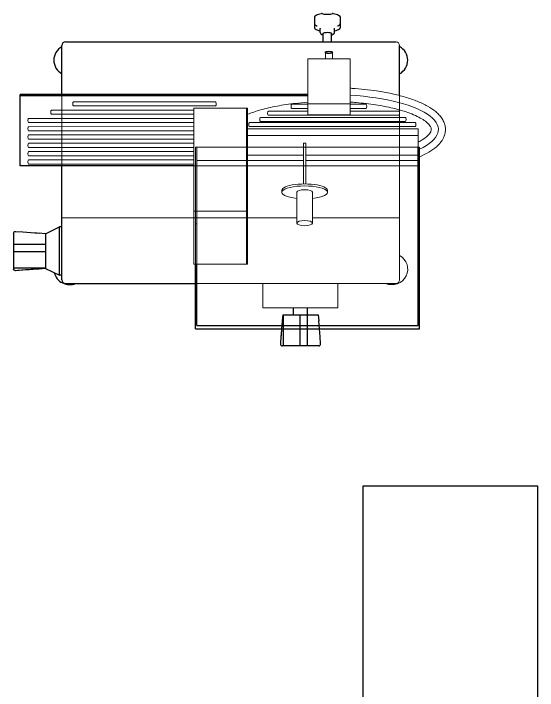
# Model space of a CAD drawing. Header units: millimetres. Extents: x 46649 to 61237, y -33954 to -18530.
# Drawn here: x 59197 to 59827, y -24555 to -23740 of the extents above; entities that cross this region are included whole.
import ezdxf

# ---------------------------------------------------------------- set-up
doc = ezdxf.new("R2010")
doc.units = ezdxf.units.MM
doc.layers.add('ed-1', color=6, linetype='Continuous', lineweight=5)
doc.layers.add('eo-3', color=2, linetype='Continuous', lineweight=25)

# ---------------------------------------------------------------- blocks, each defined once
blk = doc.blocks.new('Hobart Gravity feed slicer SL250-10')
at = {"layer": 'ed-1'}
for p, q in [((375.45, 345.5), (375.45, 353.24)), ((383.98, 345.5), (383.98, 353.24)), ((354.14, 278.02), (354.14, 345.5)), ((354.14, 345.5), (405.29, 345.5)), ((405.29, 278.02), (405.29, 345.5)), ((43.4, 300.83), (43.4, 302.49)), ((58.18, 216.86), (58.18, 302.36)), ((464.8, 79.31), (464.8, 302.55)), ((243.12, 293.88), (72.16, 293.85)), ((243.18, 288.88), (72.16, 288.85)), ((217.27, 286.28), (281.89, 286.28)), ((217.27, 98.35), (217.27, 286.28)), ((280.46, 98.35), (280.46, 286.28)), ((281.89, 98.35), (281.89, 286.28)), ((354.14, 290.86), (335.01, 290.85)), ((354.14, 285.86), (335.01, 285.85)), ((354.14, 291.35), (405.29, 291.35)), ((424.42, 290.88), (405.29, 290.88)), ((424.48, 285.89), (405.29, 285.88)), ((217.27, 283.88), (45.67, 283.85)), ((217.28, 278.88), (45.67, 278.85)), ((354.14, 282.56), (306.79, 282.56)), ((463.96, 277.59), (306.8, 277.56)), ((354.14, 278.02), (405.29, 278.02)), ((463.9, 282.59), (405.29, 282.57)), ((217.27, 273.88), (18.2, 273.85)), ((483.59, 268.95), (284.08, 268.92)), ((471.84, 275.08), (297.36, 275.05)), ((471.9, 270.08), (297.36, 270.05)), ((217.28, 268.88), (18.2, 268.85)), ((217.27, 263.88), (18.2, 263.85)), ((281.89, 261.24), (487.01, 261.24)), ((483.65, 263.96), (284.08, 263.92)), ((487.01, 239.11), (487.01, 261.24)), ((217.28, 258.88), (18.2, 258.85)), ((217.27, 253.88), (18.2, 253.85)), ((281.89, 253.41), (487.01, 253.41)), ((217.28, 248.88), (18.2, 248.85)), ((217.27, 243.88), (18.2, 243.85)), ((217.28, 238.88), (18.2, 238.85)), ((218.98, 239.11), (488.72, 239.11)), ((218.98, 97.99), (218.98, 239.11)), ((220.68, 97.99), (220.68, 239.11)), ((349.23, 194.89), (349.23, 243.72)), ((351.79, 194.89), (351.79, 243.72)), ((217.27, 233.88), (18.2, 233.85)), ((217.28, 228.88), (18.2, 228.85)), ((281.89, 229.71), (349.23, 229.71)), ((351.79, 229.71), (487.01, 229.71)), ((217.27, 223.88), (18.2, 223.85)), ((220.68, 223.04), (281.85, 223.04)), ((281.85, 223.04), (349.23, 223.04)), ((351.79, 223.04), (487.01, 223.04)), ((217.28, 218.88), (18.2, 218.85)), ((488.72, 216.75), (216.92, 216.75)), ((323.05, 187.19), (323.05, 184.83)), ((341.06, 147.73), (341.06, 184.83)), ((359.97, 147.73), (359.97, 184.83)), ((377.97, 187.19), (377.97, 184.83)), ((217.27, 162.05), (281.89, 162.05)), ((58.18, 154.3), (216.92, 154.3)), ((216.92, 154.3), (341.06, 154.3)), ((218.98, 146.79), (220.68, 146.79)), ((359.97, 154.3), (464.8, 154.3)), ((487.01, 146.79), (488.72, 146.79)), ((217.27, 98.35), (281.89, 98.35)), ((218.98, 85.96), (220.68, 85.96)), ((487.01, 85.96), (488.72, 85.96)), ((219.3, 75.14), (460.54, 75.14)), ((300.32, 45.58), (300.32, 75.14)), ((390.6, 45.58), (390.6, 75.14)), ((300.32, 45.58), (390.6, 45.58))]:
    blk.add_line(p, q, dxfattribs=at)
for centre, major_axis, ratio, start_param, end_param in [((460.54, 361.75), (-4.26, 0), 0.977564, 3.141593, 4.712389), ((381.12, 260.44), (130.41, 0), 0.322445, -0.600439, 1.384357), ((72.16, 291.35), (0, 2.5), 0.370201, -0.000004, 3.141588), ((335.01, 288.35), (0, 2.5), 0.370201, -0.000004, 3.141588), ((45.67, 281.35), (0, 2.5), 0.370201, -0.000004, 3.141588), ((306.8, 280.06), (0, 2.5), 0.370201, -0.000004, 3.141588), ((18.2, 271.35), (0, 2.5), 0.370201, -0.000004, 3.141588), ((284.08, 266.42), (0, 2.5), 0.370201, -0.000004, 3.141588), ((297.36, 272.55), (0, 2.5), 0.370201, -0.000004, 3.141588), ((18.2, 261.35), (0, 2.5), 0.370201, -0.000004, 3.141588), ((18.2, 251.35), (0, 2.5), 0.370201, -0.000004, 3.141588), ((18.2, 241.35), (0, 2.5), 0.370201, -0.000004, 3.141588), ((350.51, 243.72), (-1.28, 0), 0.334542, 3.141593, 6.283185), ((18.2, 231.35), (0, 2.5), 0.370201, -0.000004, 3.141588), ((18.2, 221.35), (0, 2.5), 0.370201, -0.000004, 3.141588), ((350.51, 184.83), (27.46, 0), 0.280877, -1.219222, 4.360815), ((350.51, 187.19), (-27.46, 0), 0.280877, 2.988352, 6.436426), ((350.51, 184.83), (-9.46, 0), 0.32606, 3.141593, 6.283185), ((350.51, 147.73), (9.46, 0), 0.32606, 3.141593, 9.424778), ((455.45, 92.41), (19.18, 0), 0.977564, 4.312004, 7.344773), ((460.54, 79.31), (-4.26, 0), 0.977564, 1.570796, 3.141593)]:
    blk.add_ellipse(centre, major_axis=major_axis, ratio=ratio, start_param=start_param, end_param=end_param, dxfattribs=at)
at = {"layer": 'ed-1', "extrusion": (0, 0, -1)}
for centre in [(243.12, 291.38), (424.42, 288.38), (463.9, 280.09), (471.84, 272.58), (483.59, 266.45)]:
    blk.add_ellipse(centre, major_axis=(0, 2.5), ratio=0.370201, start_param=-0.000004, end_param=3.075518, dxfattribs=at)
at = {"layer": 'ed-1'}
for points, knots in [([(488.72, 227.52), (492.79, 229.26), (496.54, 231.13), (503.38, 235.16), (506.46, 237.33), (510.95, 241.25), (512.58, 242.91), (515.43, 246.44), (516.66, 248.31), (518.37, 251.82), (518.96, 253.4), (519.79, 256.66), (520.02, 258.34), (520.08, 261.71), (519.92, 263.4), (519.21, 266.69), (518.68, 268.29), (517.29, 271.36), (516.45, 272.83), (514.51, 275.64), (513.42, 276.98), (511.01, 279.55), (509.69, 280.77), (505.38, 284.37), (502.06, 286.59), (494.64, 290.75), (490.53, 292.68), (481.59, 296.27), (476.75, 297.93), (466.43, 300.97), (460.95, 302.36), (449.44, 304.83), (443.42, 305.91), (427.72, 308.26), (417.77, 309.31), (406.83, 310.02), (406.06, 310.07), (405.29, 310.11)], [8.779378, 8.779378, 8.779378, 8.779378, 8.924225, 8.924225, 9.071381, 9.071381, 9.169905, 9.169905, 9.268429, 9.268429, 9.343491, 9.343491, 9.418553, 9.418553, 9.493614, 9.493614, 9.568676, 9.568676, 9.643738, 9.643738, 9.7188, 9.7188, 9.793861, 9.793861, 9.947495, 9.947495, 10.101129, 10.101129, 10.254763, 10.254763, 10.408397, 10.408397, 10.562031, 10.562031, 10.795563, 10.795563, 10.813173, 10.813173, 10.813173, 10.813173]), ([(487.01, 245.16), (488.9, 246.11), (490.63, 247.08), (494.59, 249.53), (496.58, 251.01), (499.22, 253.39), (500.08, 254.32), (501.44, 256.04), (501.93, 256.83), (502.54, 258.1), (502.72, 258.61), (502.95, 259.54), (503, 259.96), (503.01, 260.8), (502.97, 261.22), (502.76, 262.14), (502.6, 262.63), (502.09, 263.74), (501.75, 264.34), (500.83, 265.65), (500.26, 266.35), (498.86, 267.83), (498.04, 268.59), (495.54, 270.66), (493.65, 271.98), (489.24, 274.62), (486.71, 275.94), (481.07, 278.5), (477.96, 279.75), (469.24, 282.83), (463.24, 284.58), (450.21, 287.69), (443.18, 289.06), (428.38, 291.32), (420.61, 292.23), (410.2, 293.09), (407.75, 293.26), (405.29, 293.42)], [8.854827, 8.854827, 8.854827, 8.854827, 8.944021, 8.944021, 9.081718, 9.081718, 9.17619, 9.17619, 9.270662, 9.270662, 9.345896, 9.345896, 9.421129, 9.421129, 9.496362, 9.496362, 9.571595, 9.571595, 9.646828, 9.646828, 9.722061, 9.722061, 9.797294, 9.797294, 9.919537, 9.919537, 10.04178, 10.04178, 10.164024, 10.164024, 10.357968, 10.357968, 10.551912, 10.551912, 10.745857, 10.745857, 10.804907, 10.804907, 10.804907, 10.804907]), ([(354.14, 293.23), (349.2, 292.89), (344.33, 292.45), (331.79, 291.05), (324.3, 289.95), (310.18, 287.3), (303.55, 285.76), (291.73, 282.42), (286.49, 280.64), (281.89, 278.75)], [4.925493, 4.925493, 4.925493, 4.925493, 5.0445043, 5.0445043, 5.2384486, 5.2384486, 5.4323929, 5.4323929, 5.6169599, 5.6169599, 5.6169599, 5.6169599])]:
    blk.add_open_spline(points, degree=3, knots=knots, dxfattribs=at)
at = {"layer": 'eo-3'}
for p, q in [((367.24, 399.24), (368.91, 399.66)), ((368.91, 399.66), (370.71, 400.01)), ((371.49, 399.96), (373.63, 399.48)), ((373.63, 399.48), (376.3, 399.21)), ((379.13, 399.19), (381.83, 399.45)), ((381.83, 399.45), (384.12, 399.93)), ((384.12, 399.93), (384.22, 399.96)), ((385, 400.01), (386.79, 399.66)), ((386.79, 399.66), (388.46, 399.24)), ((362.42, 396.11), (362.42, 382.96)), ((363.17, 397.49), (364.36, 398.16)), ((364.36, 398.16), (365.72, 398.74)), ((365.72, 398.74), (367.24, 399.24)), ((376.3, 399.21), (379.13, 399.19)), ((388.46, 399.24), (389.99, 398.74)), ((389.99, 398.74), (391.34, 398.16)), ((391.34, 398.16), (392.53, 397.49)), ((393.28, 396.11), (393.28, 382.96)), ((363.53, 385.91), (364.28, 385.6)), ((364.28, 385.6), (364.8, 385.3)), ((364.8, 385.3), (365.06, 385.08)), ((365.06, 385.08), (365.1, 385.03)), ((390.6, 385.03), (390.64, 385.08)), ((390.64, 385.08), (390.9, 385.3)), ((390.9, 385.3), (391.42, 385.6)), ((391.42, 385.6), (392.17, 385.91)), ((363.17, 381.58), (364.36, 380.91)), ((364.36, 380.91), (365.72, 380.33)), ((365.72, 380.33), (367.24, 379.83)), ((367.24, 379.83), (368.91, 379.41)), ((368.91, 379.41), (369.33, 379.32)), ((369.29, 382.27), (369.29, 382.26)), ((369.29, 382.26), (369.33, 382.08)), ((369.33, 377.37), (369.33, 382.08)), ((369.33, 377.37), (369.53, 376.4)), ((369.53, 376.4), (370.12, 375.54)), ((370.12, 375.54), (371.34, 374.68)), ((372.74, 375.8), (372.99, 376.32)), ((372.74, 365.92), (372.74, 375.8)), ((372.74, 375.8), (372.74, 375.8)), ((372.99, 376.32), (373.71, 376.79)), ((372.99, 376.32), (372.99, 376.32)), ((373.71, 376.79), (374.84, 377.16)), ((373.71, 376.79), (373.71, 376.79)), ((374.84, 377.16), (376.27, 377.4)), ((374.84, 377.16), (374.84, 377.16)), ((376.27, 377.4), (377.85, 377.49)), ((376.27, 377.4), (376.27, 377.4)), ((377.85, 377.49), (379.43, 377.4)), ((377.85, 377.49), (377.85, 377.49)), ((379.43, 377.4), (380.86, 377.16)), ((379.43, 377.4), (379.43, 377.4)), ((380.86, 377.16), (381.99, 376.79)), ((380.86, 377.16), (380.86, 377.16)), ((381.99, 376.79), (382.72, 376.32)), ((381.99, 376.79), (381.99, 376.79)), ((382.72, 376.32), (382.97, 375.8)), ((382.72, 376.32), (382.72, 376.32)), ((382.97, 365.92), (382.97, 375.8)), ((383.44, 374.28), (385.4, 375.37)), ((385.4, 375.37), (385.99, 376.05)), ((385.99, 376.05), (386.37, 377.3)), ((386.37, 377.3), (386.38, 377.37)), ((386.38, 382.08), (386.42, 382.27)), ((386.38, 377.37), (386.38, 382.08)), ((386.38, 379.32), (386.79, 379.41)), ((386.79, 379.41), (388.46, 379.83)), ((388.46, 379.83), (389.99, 380.33)), ((389.99, 380.33), (391.34, 380.91)), ((391.34, 380.91), (392.53, 381.58)), ((371.34, 374.68), (372.74, 374.13)), ((382.97, 374.13), (383.44, 374.28)), ((58.18, 302.36), (58.18, 361.75)), ((62.44, 365.92), (460.54, 365.92)), ((464.8, 302.55), (464.8, 361.75)), ((354.14, 302.49), (7.96, 302.49)), ((7.96, 216.75), (7.96, 302.49)), ((354.14, 300.83), (7.96, 300.83)), ((487.01, 24.43), (487.01, 239.11)), ((488.72, 20.51), (488.72, 239.11)), ((216.92, 216.75), (7.96, 216.75)), ((58.18, 79.31), (58.18, 216.86)), ((38.36, 134.99), (55.41, 143.32)), ((58.18, 143.32), (55.41, 143.32)), ((55.41, 84.99), (55.41, 143.32)), ((0, 135.85), (0.2, 136.62)), ((0, 135.85), (0, 92.46)), ((0.2, 136.62), (0.75, 137.24)), ((0.75, 137.24), (1.54, 137.65)), ((1.54, 137.65), (2.33, 137.8)), ((2.33, 137.8), (2.81, 137.8)), ((2.81, 137.8), (11.23, 137.18)), ((11.23, 137.18), (25.77, 136.15)), ((25.77, 136.15), (28.42, 135.97)), ((28.42, 135.97), (30.7, 135.82)), ((30.7, 135.82), (30.7, 135.82)), ((30.7, 135.82), (30.74, 135.82)), ((38.36, 134.99), (30.74, 135.82)), ((38.36, 134.99), (38.36, 93.32)), ((0, 122.47), (38.36, 122.47)), ((0, 113.57), (38.36, 113.57)), ((218.98, 20.51), (218.98, 97.99)), ((220.68, 24.43), (220.68, 97.99)), ((0, 94), (38.36, 94)), ((0.09, 91.94), (0, 92.46)), ((0.44, 91.36), (0.09, 91.94)), ((0.93, 90.95), (0.44, 91.36)), ((1.49, 90.68), (0.93, 90.95)), ((2.12, 90.53), (1.49, 90.68)), ((2.81, 90.51), (2.12, 90.53)), ((11.16, 91.13), (2.81, 90.51)), ((5.02, 90.68), (2.81, 90.51)), ((14.55, 91.38), (5.02, 90.68)), ((18.75, 91.68), (11.16, 91.13)), ((21.03, 91.83), (14.55, 91.38)), ((23.78, 92.03), (18.75, 91.68)), ((25.23, 92.12), (21.03, 91.83)), ((26.94, 92.24), (23.78, 92.03)), ((27.86, 92.3), (25.23, 92.12)), ((29.82, 92.43), (26.94, 92.24)), ((30.7, 92.49), (29.33, 92.4)), ((30.74, 92.49), (30.7, 92.49)), ((30.7, 92.49), (30.7, 92.49)), ((30.7, 92.49), (30.7, 92.49)), ((38.36, 93.32), (30.74, 92.49)), ((38.36, 93.32), (55.41, 84.99)), ((58.18, 84.99), (55.41, 84.99)), ((62.44, 75.14), (219.3, 75.14)), ((337.02, 37.25), (337.02, 45.58)), ((354.07, 37.25), (354.07, 45.58)), ((324.2, 37.25), (323.38, 30.05)), ((324.2, 37.25), (366.88, 37.25)), ((324.93, 20.68), (324.93, 37.25)), ((344.94, 20.17), (344.94, 37.25)), ((354.05, 20.55), (354.05, 37.25)), ((366.88, 37.25), (367.7, 30.05)), ((323.32, 29.15), (322.72, 20.51)), ((323.38, 30.01), (323.29, 28.67)), ((323.38, 30.05), (323.38, 30.01)), ((323.38, 30.01), (323.38, 30.01)), ((323.38, 30.01), (323.38, 30.01)), ((367.7, 30.01), (367.7, 30.05)), ((368.37, 20.51), (367.7, 30.01)), ((367.7, 30.01), (367.7, 30.01)), ((218.98, 20.51), (488.72, 20.51)), ((220.68, 24.43), (487.01, 24.43)), ((322.55, 18.33), (321.99, 10.91)), ((322.71, 20.55), (322.24, 14.23)), ((322.7, 20.5), (322.55, 18.33)), ((324.93, 0), (324.93, 20.68)), ((344.94, 0), (344.94, 20.17)), ((354.05, 0), (354.05, 20.55)), ((369.09, 10.98), (368.39, 20.53)), ((321.99, 10.91), (321.35, 2.75)), ((322.24, 14.23), (321.52, 4.91)), ((369.73, 2.75), (369.09, 10.98)), ((321.52, 4.91), (321.35, 2.75)), ((321.35, 2.75), (321.37, 2.08)), ((321.37, 2.08), (321.52, 1.46)), ((321.52, 1.46), (321.8, 0.9)), ((321.8, 0.9), (322.22, 0.43)), ((322.22, 0.43), (322.82, 0.09)), ((322.82, 0.09), (323.35, 0)), ((367.74, 0), (323.35, 0)), ((367.74, 0), (368.52, 0.2)), ((368.52, 0.2), (369.16, 0.73)), ((369.16, 0.73), (369.58, 1.5)), ((369.58, 1.5), (369.73, 2.28)), ((369.73, 2.28), (369.73, 2.75))]:
    blk.add_line(p, q, dxfattribs=at)
for centre, major_axis, start_param, end_param in [((370.99, 398.37), (1.7, 0), 1.275504, 1.73739), ((384.71, 398.37), (1.7, 0), 1.404203, 1.866088), ((364.13, 396.11), (-1.7, 0), -0.978602, 0), ((391.58, 396.11), (-1.7, 0), 3.141593, 4.120195), ((364.13, 387.48), (-1.7, 0), 0, 1.214758), ((391.58, 387.48), (1.7, 0), -1.214758, 0), ((364.13, 382.96), (1.7, 0), 3.141593, 4.120195), ((391.58, 382.96), (1.7, 0), -0.978602, 0), ((67.65, 343.86), (-19.18, 0), -1.054195, 1.054195), ((62.44, 361.75), (4.26, 0), 1.570796, 3.141593), ((455.45, 343.86), (19.18, 0), -1.061587, 1.061587), ((67.65, 92.41), (-19.18, 0), 0.230093, 1.971181), ((62.44, 79.31), (-4.26, 0), 0, 1.570796)]:
    blk.add_ellipse(centre, major_axis=major_axis, ratio=0.977564, start_param=start_param, end_param=end_param, dxfattribs=at)
blk.add_ellipse((379.72, 353.24), major_axis=(-4.26, 0), ratio=0.328862, dxfattribs=at)
blk = doc.blocks.new('Marco ecoboiler t5')
at = {"layer": 'ed-1'}
for p, q in [((0, 136.64), (210, 136.64)), ((90, 131.64), (90, 136.64)), ((95, 67.14), (95, 131.64)), ((115, 67.14), (115, 131.64)), ((120, 131.64), (120, 136.64)), ((91.39, 61.64), (91.39, 51.64)), ((91.39, 61.64), (118.61, 61.64)), ((118.61, 51.64), (118.61, 61.64)), ((91.39, 51.64), (118.61, 51.64))]:
    blk.add_line(p, q, dxfattribs=at)
blk.add_lwpolyline([(90, 131.64), (120, 131.64)], dxfattribs=at)
blk.add_circle((105, 56.64), 14.5, dxfattribs=at)
at = {"layer": 'eo-3'}
blk.add_lwpolyline([(0, 505), (210, 505), (210, 0), (0, 0)], close=True, dxfattribs=at)

msp = doc.modelspace()

# ---------------------------------------------------------------- block references
at = {"layer": 'ed-1'}
msp.add_blockref('Hobart Gravity feed slicer SL250-10', (59196.660019, -24140.169517), dxfattribs=at)
at = {"layer": 'eo-3'}
msp.add_blockref('Marco ecoboiler t5', (59617.473047, -24813.638329), dxfattribs=at)

doc.saveas('drawing.dxf')
